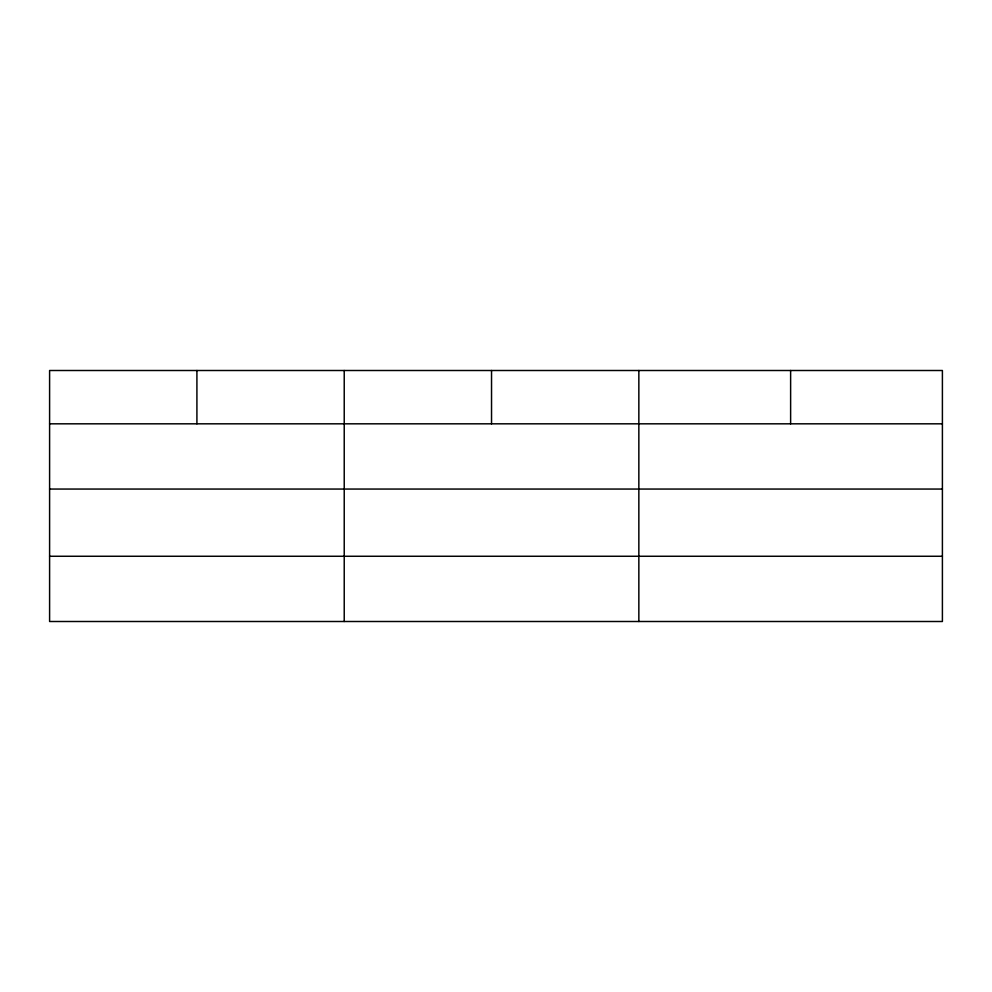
<?xml version="1.0" encoding="UTF-8"?>
<svg xmlns="http://www.w3.org/2000/svg" width="992" height="992" viewBox="0 0 992 992"><rect width="100%" height="100%" fill="white"/><g stroke="black" fill="none" stroke-linecap="round" stroke-linejoin="round"><path stroke-width="1.49" d="M942.4 489.056L942.4 370.5L49.6 370.5L49.6 621.5L942.4 621.5L942.4 489.056L49.6 489.056M49.6 423.82L942.4 423.82M49.6 556.264L942.4 556.264M790.624 370.5L790.624 423.82M638.848 370.5L638.848 621.5M491.536 370.5L491.536 423.82M344.224 370.5L344.224 621.5M196.912 370.5L196.912 423.82"/></g></svg>
